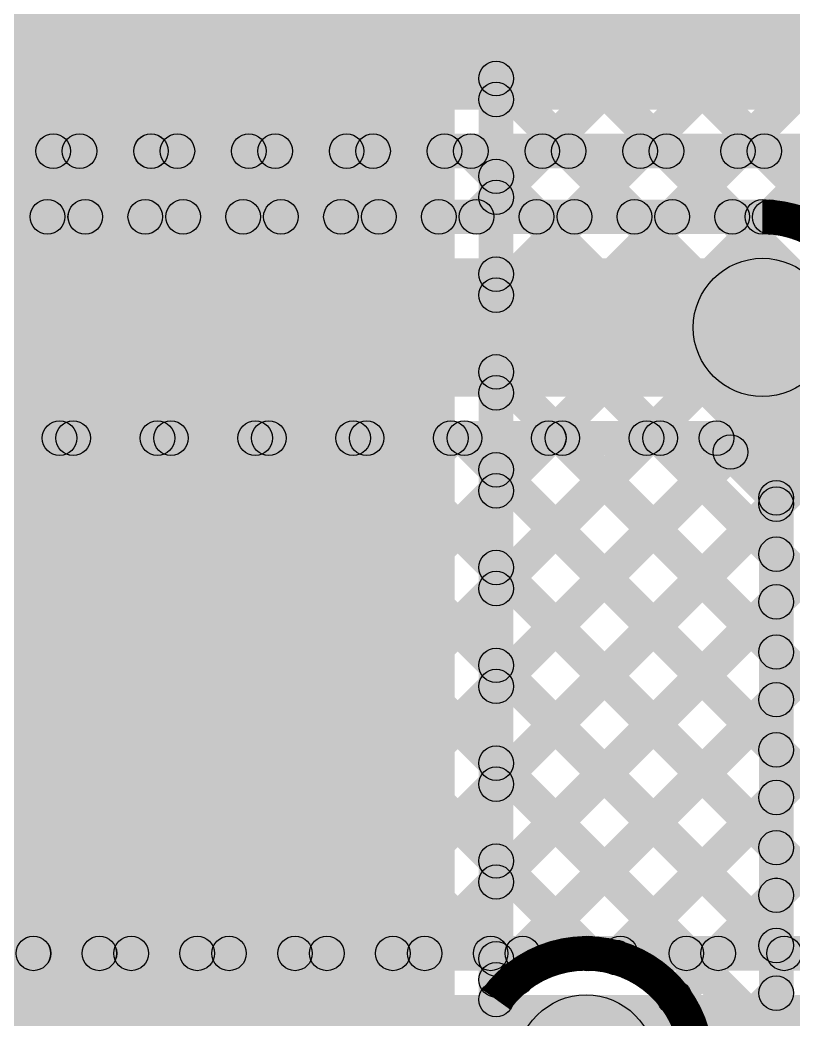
# Model space of a CAD drawing. Header units: millimetres. Extents: x -0.08 to 5.25, y -0.08 to 2.73.
# Drawn here: x 3.1993 to 3.4231, y 1.4337 to 1.7229 of the extents above; entities that cross this region are included whole.
import ezdxf

# ---------------------------------------------------------------- set-up
doc = ezdxf.new("R2010")
doc.units = ezdxf.units.MM
doc.header["$MEASUREMENT"] = 0
doc.layers.add('BottomLayer', color=5, linetype='Continuous')
doc.layers.add('TopLayer', color=1, linetype='Continuous')

msp = doc.modelspace()

# ---------------------------------------------------------------- hatches: boundary and pattern name
at = {"layer": 'BottomLayer'}
for points in [[(2.042, 1.697), (2.042, 1.737), (3.444, 1.737), (3.444, 1.697)], [(2.05525, 1.68), (2.05525, 1.69), (3.43075, 1.69), (3.43075, 1.68)], [(2.05525, 1.68), (2.05525, 1.69), (3.43075, 1.69), (3.43075, 1.68)], [(3.18475, 1.68146), (3.19182, 1.68854), (3.21082, 1.66954), (3.20375, 1.66246)], [(3.18475, 1.68146), (3.19182, 1.68854), (3.21082, 1.66954), (3.20375, 1.66246)], [(3.19348, 1.66246), (3.1864, 1.66954), (3.2054, 1.68854), (3.21248, 1.68146)], [(3.19348, 1.66246), (3.18641, 1.66954), (3.20541, 1.68854), (3.21248, 1.68146)], [(3.21303, 1.68146), (3.22011, 1.68854), (3.23911, 1.66954), (3.23203, 1.66246)], [(3.21303, 1.68146), (3.2201, 1.68854), (3.2391, 1.66954), (3.23203, 1.66246)], [(3.22176, 1.66246), (3.21469, 1.66954), (3.23369, 1.68854), (3.24076, 1.68146)], [(3.22176, 1.66246), (3.21469, 1.66954), (3.23369, 1.68854), (3.24076, 1.68146)], [(3.24132, 1.68146), (3.24839, 1.68854), (3.26739, 1.66954), (3.26032, 1.66246)], [(3.24132, 1.68146), (3.24839, 1.68854), (3.26739, 1.66954), (3.26032, 1.66246)], [(3.25005, 1.66246), (3.24297, 1.66954), (3.26197, 1.68854), (3.26905, 1.68146)], [(3.25004, 1.66246), (3.24297, 1.66954), (3.26197, 1.68854), (3.26904, 1.68146)], [(3.2696, 1.68146), (3.27667, 1.68854), (3.29567, 1.66954), (3.2886, 1.66246)], [(3.2696, 1.68146), (3.27667, 1.68854), (3.29567, 1.66954), (3.2886, 1.66246)], [(3.27833, 1.66246), (3.27126, 1.66954), (3.29026, 1.68854), (3.29733, 1.68146)], [(3.27833, 1.66246), (3.27126, 1.66954), (3.29026, 1.68854), (3.29733, 1.68146)], [(3.29788, 1.68146), (3.30496, 1.68854), (3.32396, 1.66954), (3.31688, 1.66246)], [(3.29789, 1.68146), (3.30496, 1.68854), (3.32396, 1.66954), (3.31689, 1.66246)], [(3.30661, 1.66246), (3.29954, 1.66954), (3.31854, 1.68854), (3.32561, 1.68146)], [(3.30661, 1.66246), (3.29954, 1.66954), (3.31854, 1.68854), (3.32561, 1.68146)], [(3.32617, 1.68146), (3.33324, 1.68854), (3.35224, 1.66954), (3.34517, 1.66246)], [(3.32617, 1.68146), (3.33324, 1.68854), (3.35224, 1.66954), (3.34517, 1.66246)], [(3.3349, 1.66246), (3.32783, 1.66954), (3.34683, 1.68854), (3.3539, 1.68146)], [(3.3349, 1.66246), (3.32783, 1.66954), (3.34683, 1.68854), (3.3539, 1.68146)], [(3.35445, 1.68146), (3.36152, 1.68854), (3.38052, 1.66954), (3.37345, 1.66246)], [(3.35446, 1.68146), (3.36153, 1.68854), (3.38053, 1.66954), (3.37346, 1.66246)], [(3.36318, 1.66246), (3.35611, 1.66954), (3.37511, 1.68854), (3.38218, 1.68146)], [(3.36318, 1.66246), (3.35611, 1.66954), (3.37511, 1.68854), (3.38218, 1.68146)], [(3.38274, 1.68146), (3.38981, 1.68854), (3.40881, 1.66954), (3.40174, 1.66246)], [(3.38274, 1.68146), (3.38981, 1.68854), (3.40881, 1.66954), (3.40174, 1.66246)], [(3.39147, 1.66246), (3.38439, 1.66954), (3.40339, 1.68854), (3.41047, 1.68146)], [(3.39147, 1.66246), (3.3844, 1.66954), (3.4034, 1.68854), (3.41047, 1.68146)], [(3.41102, 1.68146), (3.4181, 1.68854), (3.8881, 1.21854), (3.88102, 1.21146)], [(3.41102, 1.68146), (3.41809, 1.68854), (3.67454, 1.43209), (3.66746, 1.42502)], [(3.41968, 1.66239), (3.41261, 1.66946), (3.42944, 1.6863), (3.43652, 1.67923)], [(3.41968, 1.66239), (3.41261, 1.66946), (3.42944, 1.6863), (3.43652, 1.67923)], [(2.1, 1.661), (2.1, 1.671), (3.414, 1.671), (3.414, 1.661)], [(2.1, 1.661), (2.1, 1.671), (3.414, 1.671), (3.414, 1.661)], [(2.1, 1.614), (2.1, 1.654), (3.414, 1.654), (3.414, 1.614)], [(3.39986, 1.61986), (3.42814, 1.64814), (3.46414, 1.61214), (3.43586, 1.58386)], [(2.1, 1.597), (2.1, 1.607), (3.40075, 1.607), (3.40075, 1.597)], [(2.1, 1.597), (2.1, 1.607), (3.40075, 1.607), (3.40075, 1.597)], [(3.06533, 1.44946), (3.05826, 1.45654), (3.20726, 1.60554), (3.21433, 1.59846)], [(3.06533, 1.44946), (3.05826, 1.45654), (3.20726, 1.60554), (3.21433, 1.59846)], [(3.06976, 1.59846), (3.07683, 1.60554), (3.22583, 1.45654), (3.21876, 1.44946)], [(3.06976, 1.59846), (3.07683, 1.60554), (3.22583, 1.45654), (3.21876, 1.44946)], [(3.09361, 1.44946), (3.08654, 1.45654), (3.23554, 1.60554), (3.24261, 1.59846)], [(3.09361, 1.44946), (3.08654, 1.45654), (3.23554, 1.60554), (3.24261, 1.59846)], [(3.09804, 1.59846), (3.10512, 1.60554), (3.25412, 1.45654), (3.24704, 1.44946)], [(3.09804, 1.59846), (3.10511, 1.60554), (3.25411, 1.45654), (3.24704, 1.44946)], [(3.1219, 1.44946), (3.11483, 1.45654), (3.26383, 1.60554), (3.2709, 1.59846)], [(3.1219, 1.44946), (3.11483, 1.45654), (3.26383, 1.60554), (3.2709, 1.59846)], [(3.12633, 1.59846), (3.1334, 1.60554), (3.2824, 1.45654), (3.27533, 1.44946)], [(3.12633, 1.59846), (3.1334, 1.60554), (3.2824, 1.45654), (3.27533, 1.44946)], [(3.15018, 1.44946), (3.14311, 1.45654), (3.29211, 1.60554), (3.29918, 1.59846)], [(3.15018, 1.44946), (3.14311, 1.45654), (3.29211, 1.60554), (3.29918, 1.59846)], [(3.15461, 1.59846), (3.16168, 1.60554), (3.31068, 1.45654), (3.30361, 1.44946)], [(3.15461, 1.59846), (3.16168, 1.60554), (3.31068, 1.45654), (3.30361, 1.44946)], [(3.17847, 1.44946), (3.17139, 1.45654), (3.32039, 1.60554), (3.32747, 1.59846)], [(3.17847, 1.44946), (3.1714, 1.45654), (3.3204, 1.60554), (3.32747, 1.59846)], [(3.18289, 1.59846), (3.18997, 1.60554), (3.33897, 1.45654), (3.33189, 1.44946)], [(3.1829, 1.59846), (3.18997, 1.60554), (3.33897, 1.45654), (3.3319, 1.44946)], [(3.20675, 1.44946), (3.19968, 1.45654), (3.34868, 1.60554), (3.35575, 1.59846)], [(3.20675, 1.44946), (3.19968, 1.45654), (3.34868, 1.60554), (3.35575, 1.59846)], [(3.21118, 1.59846), (3.21825, 1.60554), (3.36726, 1.45653), (3.36019, 1.44946)], [(3.21118, 1.59846), (3.21825, 1.60554), (3.36726, 1.45653), (3.36019, 1.44946)], [(3.23504, 1.44946), (3.22796, 1.45654), (3.37696, 1.60554), (3.38404, 1.59846)], [(3.23503, 1.44946), (3.22796, 1.45654), (3.37696, 1.60554), (3.38403, 1.59846)], [(3.23946, 1.59846), (3.24653, 1.60554), (3.42154, 1.43053), (3.41446, 1.42346)], [(3.23947, 1.59846), (3.24654, 1.60554), (3.42154, 1.43054), (3.41446, 1.42347)], [(3.26775, 1.59846), (3.27482, 1.60554), (3.42154, 1.45882), (3.41446, 1.45175)], [(3.26775, 1.59846), (3.27482, 1.60554), (3.42154, 1.45882), (3.41446, 1.45175)], [(3.29603, 1.59846), (3.30311, 1.60554), (3.42154, 1.48711), (3.41446, 1.48003)], [(3.29603, 1.59846), (3.3031, 1.60554), (3.42154, 1.4871), (3.41446, 1.48003)], [(3.32432, 1.59846), (3.33139, 1.60554), (3.42154, 1.51539), (3.41446, 1.50832)], [(3.32432, 1.59846), (3.33139, 1.60554), (3.42154, 1.51539), (3.41446, 1.50832)], [(3.3526, 1.59846), (3.35967, 1.60554), (3.42154, 1.54367), (3.41446, 1.5366)], [(3.3526, 1.59846), (3.35967, 1.60554), (3.42154, 1.54367), (3.41446, 1.5366)], [(3.38088, 1.59846), (3.38796, 1.60554), (3.42154, 1.57196), (3.41446, 1.56488)], [(3.38089, 1.59846), (3.38796, 1.60554), (3.42154, 1.57196), (3.41446, 1.56489)], [(3.39721, 1.59846), (3.40428, 1.60554), (3.42154, 1.58828), (3.41446, 1.58121)], [(3.39721, 1.59846), (3.40428, 1.60554), (3.42154, 1.58828), (3.41446, 1.58121)], [(3.26332, 1.44946), (3.25625, 1.45654), (3.40123, 1.60152), (3.4083, 1.59445)], [(3.26332, 1.44946), (3.25625, 1.45654), (3.40123, 1.60152), (3.4083, 1.59445)], [(3.2916, 1.44946), (3.28453, 1.45654), (3.41446, 1.58647), (3.42154, 1.5794)], [(3.2916, 1.44946), (3.28453, 1.45654), (3.41446, 1.58647), (3.42154, 1.5794)], [(3.423, 1.38016), (3.413, 1.38016), (3.413, 1.58475), (3.423, 1.58475)], [(3.423, 1.38016), (3.413, 1.38016), (3.413, 1.58475), (3.423, 1.58475)], [(3.31989, 1.44946), (3.31282, 1.45654), (3.41446, 1.55818), (3.42154, 1.55111)], [(3.31989, 1.44946), (3.31282, 1.45654), (3.41446, 1.55818), (3.42154, 1.55111)], [(3.34817, 1.44946), (3.3411, 1.45654), (3.41446, 1.5299), (3.42154, 1.52283)], [(3.34817, 1.44946), (3.3411, 1.45654), (3.41446, 1.5299), (3.42154, 1.52283)], [(3.37525, 1.44826), (3.36818, 1.45533), (3.41446, 1.50161), (3.42154, 1.49454)], [(3.37525, 1.44826), (3.36818, 1.45533), (3.41446, 1.50161), (3.42154, 1.49454)], [(3.39205, 1.43678), (3.38498, 1.44385), (3.41446, 1.47333), (3.42154, 1.46626)], [(3.39205, 1.43678), (3.38498, 1.44385), (3.41446, 1.47333), (3.42154, 1.46626)], [(2.911, 1.448), (2.911, 1.458), (3.363, 1.458), (3.363, 1.448)], [(2.911, 1.448), (2.911, 1.458), (3.363, 1.458), (3.363, 1.448)], [(3.39843, 1.41487), (3.39136, 1.42194), (3.41446, 1.44505), (3.42154, 1.43797)], [(3.39843, 1.41487), (3.39136, 1.42194), (3.41446, 1.44505), (3.42154, 1.43798)], [(2.911, 1.401), (2.911, 1.441), (3.363, 1.441), (3.363, 1.401)]]:
    msp.add_hatch(color=5, dxfattribs=at).paths.add_polyline_path(points)
h = msp.add_hatch(color=5, dxfattribs=at)
edge = h.paths.add_edge_path()
edge.add_arc((3.20894, 1.685), 0.005, 0, 360)
h = msp.add_hatch(color=5, dxfattribs=at)
edge = h.paths.add_edge_path()
edge.add_arc((3.20894, 1.685), 0.005, 0, 360)
h = msp.add_hatch(color=5, dxfattribs=at)
edge = h.paths.add_edge_path()
edge.add_arc((3.21657, 1.685), 0.005, 0, 360)
h = msp.add_hatch(color=5, dxfattribs=at)
edge = h.paths.add_edge_path()
edge.add_arc((3.21657, 1.685), 0.005, 0, 360)
h = msp.add_hatch(color=5, dxfattribs=at)
edge = h.paths.add_edge_path()
edge.add_arc((3.23723, 1.685), 0.005, 0, 360)
h = msp.add_hatch(color=5, dxfattribs=at)
edge = h.paths.add_edge_path()
edge.add_arc((3.23722, 1.685), 0.005, 0, 360)
h = msp.add_hatch(color=5, dxfattribs=at)
edge = h.paths.add_edge_path()
edge.add_arc((3.24485, 1.685), 0.005, 0, 360)
h = msp.add_hatch(color=5, dxfattribs=at)
edge = h.paths.add_edge_path()
edge.add_arc((3.24485, 1.685), 0.005, 0, 360)
h = msp.add_hatch(color=5, dxfattribs=at)
edge = h.paths.add_edge_path()
edge.add_arc((3.26551, 1.685), 0.005, 0, 360)
h = msp.add_hatch(color=5, dxfattribs=at)
edge = h.paths.add_edge_path()
edge.add_arc((3.26551, 1.685), 0.005, 0, 360)
h = msp.add_hatch(color=5, dxfattribs=at)
edge = h.paths.add_edge_path()
edge.add_arc((3.27314, 1.685), 0.005, 0, 360)
h = msp.add_hatch(color=5, dxfattribs=at)
edge = h.paths.add_edge_path()
edge.add_arc((3.27314, 1.685), 0.005, 0, 360)
h = msp.add_hatch(color=5, dxfattribs=at)
edge = h.paths.add_edge_path()
edge.add_arc((3.29379, 1.685), 0.005, 0, 360)
h = msp.add_hatch(color=5, dxfattribs=at)
edge = h.paths.add_edge_path()
edge.add_arc((3.29379, 1.685), 0.005, 0, 360)
h = msp.add_hatch(color=5, dxfattribs=at)
edge = h.paths.add_edge_path()
edge.add_arc((3.30142, 1.685), 0.005, 0, 360)
h = msp.add_hatch(color=5, dxfattribs=at)
edge = h.paths.add_edge_path()
edge.add_arc((3.30142, 1.685), 0.005, 0, 360)
h = msp.add_hatch(color=5, dxfattribs=at)
edge = h.paths.add_edge_path()
edge.add_arc((3.32208, 1.685), 0.005, 0, 360)
h = msp.add_hatch(color=5, dxfattribs=at)
edge = h.paths.add_edge_path()
edge.add_arc((3.32208, 1.685), 0.005, 0, 360)
h = msp.add_hatch(color=5, dxfattribs=at)
edge = h.paths.add_edge_path()
edge.add_arc((3.3297, 1.685), 0.005, 0, 360)
h = msp.add_hatch(color=5, dxfattribs=at)
edge = h.paths.add_edge_path()
edge.add_arc((3.32971, 1.685), 0.005, 0, 360)
h = msp.add_hatch(color=5, dxfattribs=at)
edge = h.paths.add_edge_path()
edge.add_arc((3.35036, 1.685), 0.005, 0, 360)
h = msp.add_hatch(color=5, dxfattribs=at)
edge = h.paths.add_edge_path()
edge.add_arc((3.35036, 1.685), 0.005, 0, 360)
h = msp.add_hatch(color=5, dxfattribs=at)
edge = h.paths.add_edge_path()
edge.add_arc((3.35799, 1.685), 0.005, 0, 360)
h = msp.add_hatch(color=5, dxfattribs=at)
edge = h.paths.add_edge_path()
edge.add_arc((3.35799, 1.685), 0.005, 0, 360)
h = msp.add_hatch(color=5, dxfattribs=at)
edge = h.paths.add_edge_path()
edge.add_arc((3.37865, 1.685), 0.005, 0, 360)
h = msp.add_hatch(color=5, dxfattribs=at)
edge = h.paths.add_edge_path()
edge.add_arc((3.37865, 1.685), 0.005, 0, 360)
h = msp.add_hatch(color=5, dxfattribs=at)
edge = h.paths.add_edge_path()
edge.add_arc((3.38628, 1.685), 0.005, 0, 360)
h = msp.add_hatch(color=5, dxfattribs=at)
edge = h.paths.add_edge_path()
edge.add_arc((3.38627, 1.685), 0.005, 0, 360)
h = msp.add_hatch(color=5, dxfattribs=at)
edge = h.paths.add_edge_path()
edge.add_arc((3.40693, 1.685), 0.005, 0, 360)
h = msp.add_hatch(color=5, dxfattribs=at)
edge = h.paths.add_edge_path()
edge.add_arc((3.40693, 1.685), 0.005, 0, 360)
h = msp.add_hatch(color=5, dxfattribs=at)
edge = h.paths.add_edge_path()
edge.add_arc((3.41456, 1.685), 0.005, 0, 360)
h = msp.add_hatch(color=5, dxfattribs=at)
edge = h.paths.add_edge_path()
edge.add_arc((3.41456, 1.685), 0.005, 0, 360)
h = msp.add_hatch(color=5, dxfattribs=at)
edge = h.paths.add_edge_path()
edge.add_arc((3.20729, 1.666), 0.005, 0, 360)
h = msp.add_hatch(color=5, dxfattribs=at)
edge = h.paths.add_edge_path()
edge.add_arc((3.20728, 1.666), 0.005, 0, 360)
h = msp.add_hatch(color=5, dxfattribs=at)
edge = h.paths.add_edge_path()
edge.add_arc((3.21823, 1.666), 0.005, 0, 360)
h = msp.add_hatch(color=5, dxfattribs=at)
edge = h.paths.add_edge_path()
edge.add_arc((3.21822, 1.666), 0.005, 0, 360)
h = msp.add_hatch(color=5, dxfattribs=at)
edge = h.paths.add_edge_path()
edge.add_arc((3.23557, 1.666), 0.005, 0, 360)
h = msp.add_hatch(color=5, dxfattribs=at)
edge = h.paths.add_edge_path()
edge.add_arc((3.23557, 1.666), 0.005, 0, 360)
h = msp.add_hatch(color=5, dxfattribs=at)
edge = h.paths.add_edge_path()
edge.add_arc((3.24651, 1.666), 0.005, 0, 360)
h = msp.add_hatch(color=5, dxfattribs=at)
edge = h.paths.add_edge_path()
edge.add_arc((3.24651, 1.666), 0.005, 0, 360)
h = msp.add_hatch(color=5, dxfattribs=at)
edge = h.paths.add_edge_path()
edge.add_arc((3.26385, 1.666), 0.005, 0, 360)
h = msp.add_hatch(color=5, dxfattribs=at)
edge = h.paths.add_edge_path()
edge.add_arc((3.26385, 1.666), 0.005, 0, 360)
h = msp.add_hatch(color=5, dxfattribs=at)
edge = h.paths.add_edge_path()
edge.add_arc((3.27479, 1.666), 0.005, 0, 360)
h = msp.add_hatch(color=5, dxfattribs=at)
edge = h.paths.add_edge_path()
edge.add_arc((3.27479, 1.666), 0.005, 0, 360)
h = msp.add_hatch(color=5, dxfattribs=at)
edge = h.paths.add_edge_path()
edge.add_arc((3.29214, 1.666), 0.005, 0, 360)
h = msp.add_hatch(color=5, dxfattribs=at)
edge = h.paths.add_edge_path()
edge.add_arc((3.29214, 1.666), 0.005, 0, 360)
h = msp.add_hatch(color=5, dxfattribs=at)
edge = h.paths.add_edge_path()
edge.add_arc((3.30308, 1.666), 0.005, 0, 360)
h = msp.add_hatch(color=5, dxfattribs=at)
edge = h.paths.add_edge_path()
edge.add_arc((3.30308, 1.666), 0.005, 0, 360)
h = msp.add_hatch(color=5, dxfattribs=at)
edge = h.paths.add_edge_path()
edge.add_arc((3.32042, 1.666), 0.005, 0, 360)
h = msp.add_hatch(color=5, dxfattribs=at)
edge = h.paths.add_edge_path()
edge.add_arc((3.32042, 1.666), 0.005, 0, 360)
h = msp.add_hatch(color=5, dxfattribs=at)
edge = h.paths.add_edge_path()
edge.add_arc((3.33136, 1.666), 0.005, 0, 360)
h = msp.add_hatch(color=5, dxfattribs=at)
edge = h.paths.add_edge_path()
edge.add_arc((3.33136, 1.666), 0.005, 0, 360)
h = msp.add_hatch(color=5, dxfattribs=at)
edge = h.paths.add_edge_path()
edge.add_arc((3.3487, 1.666), 0.005, 0, 360)
h = msp.add_hatch(color=5, dxfattribs=at)
edge = h.paths.add_edge_path()
edge.add_arc((3.34871, 1.666), 0.005, 0, 360)
h = msp.add_hatch(color=5, dxfattribs=at)
edge = h.paths.add_edge_path()
edge.add_arc((3.35965, 1.666), 0.005, 0, 360)
h = msp.add_hatch(color=5, dxfattribs=at)
edge = h.paths.add_edge_path()
edge.add_arc((3.35965, 1.666), 0.005, 0, 360)
h = msp.add_hatch(color=5, dxfattribs=at)
edge = h.paths.add_edge_path()
edge.add_arc((3.37699, 1.666), 0.005, 0, 360)
h = msp.add_hatch(color=5, dxfattribs=at)
edge = h.paths.add_edge_path()
edge.add_arc((3.37699, 1.666), 0.005, 0, 360)
h = msp.add_hatch(color=5, dxfattribs=at)
edge = h.paths.add_edge_path()
edge.add_arc((3.38793, 1.666), 0.005, 0, 360)
h = msp.add_hatch(color=5, dxfattribs=at)
edge = h.paths.add_edge_path()
edge.add_arc((3.38793, 1.666), 0.005, 0, 360)
h = msp.add_hatch(color=5, dxfattribs=at)
edge = h.paths.add_edge_path()
edge.add_arc((3.40528, 1.666), 0.005, 0, 360)
h = msp.add_hatch(color=5, dxfattribs=at)
edge = h.paths.add_edge_path()
edge.add_arc((3.40527, 1.666), 0.005, 0, 360)
h = msp.add_hatch(color=5, dxfattribs=at)
edge = h.paths.add_edge_path()
edge.add_arc((3.414, 1.666), 0.005, 0, 360)
h = msp.add_hatch(color=5, dxfattribs=at)
edge = h.paths.add_edge_path()
edge.add_arc((3.414, 1.666), 0.005, 0, 360)
h = msp.add_hatch(color=5, dxfattribs=at)
edge = h.paths.add_edge_path()
edge.add_arc((3.414, 1.666), 0.005, 0, 360)
h = msp.add_hatch(color=5, dxfattribs=at)
edge = h.paths.add_edge_path()
edge.add_arc((3.414, 1.666), 0.005, 0, 360)
h = msp.add_hatch(color=5, dxfattribs=at)
edge = h.paths.add_edge_path()
edge.add_arc((3.414, 1.666), 0.005, 0, 360)
h = msp.add_hatch(color=5, dxfattribs=at)
edge = h.paths.add_edge_path()
edge.add_arc((3.414, 1.666), 0.005, 0, 360)
h = msp.add_hatch(color=5, dxfattribs=at)
edge = h.paths.add_edge_path()
edge.add_arc((3.41614, 1.66593), 0.005, 0, 360)
h = msp.add_hatch(color=5, dxfattribs=at)
edge = h.paths.add_edge_path()
edge.add_arc((3.41614, 1.66593), 0.005, 0, 360)
h = msp.add_hatch(color=5, dxfattribs=at)
edge = h.paths.add_edge_path()
edge.add_arc((3.414, 1.634), 0.02, 0, 360)
h = msp.add_hatch(color=5, dxfattribs=at)
edge = h.paths.add_edge_path()
edge.add_arc((3.414, 1.634), 0.02, 0, 360)
h = msp.add_hatch(color=5, dxfattribs=at)
edge = h.paths.add_edge_path()
edge.add_arc((3.21079, 1.602), 0.005, 0, 360)
h = msp.add_hatch(color=5, dxfattribs=at)
edge = h.paths.add_edge_path()
edge.add_arc((3.21079, 1.602), 0.005, 0, 360)
h = msp.add_hatch(color=5, dxfattribs=at)
edge = h.paths.add_edge_path()
edge.add_arc((3.21471, 1.602), 0.005, 0, 360)
h = msp.add_hatch(color=5, dxfattribs=at)
edge = h.paths.add_edge_path()
edge.add_arc((3.21472, 1.602), 0.005, 0, 360)
h = msp.add_hatch(color=5, dxfattribs=at)
edge = h.paths.add_edge_path()
edge.add_arc((3.23908, 1.602), 0.005, 0, 360)
h = msp.add_hatch(color=5, dxfattribs=at)
edge = h.paths.add_edge_path()
edge.add_arc((3.23908, 1.602), 0.005, 0, 360)
h = msp.add_hatch(color=5, dxfattribs=at)
edge = h.paths.add_edge_path()
edge.add_arc((3.243, 1.602), 0.005, 0, 360)
h = msp.add_hatch(color=5, dxfattribs=at)
edge = h.paths.add_edge_path()
edge.add_arc((3.243, 1.602), 0.005, 0, 360)
h = msp.add_hatch(color=5, dxfattribs=at)
edge = h.paths.add_edge_path()
edge.add_arc((3.26736, 1.602), 0.005, 0, 360)
h = msp.add_hatch(color=5, dxfattribs=at)
edge = h.paths.add_edge_path()
edge.add_arc((3.26736, 1.602), 0.005, 0, 360)
h = msp.add_hatch(color=5, dxfattribs=at)
edge = h.paths.add_edge_path()
edge.add_arc((3.27129, 1.602), 0.005, 0, 360)
h = msp.add_hatch(color=5, dxfattribs=at)
edge = h.paths.add_edge_path()
edge.add_arc((3.27128, 1.602), 0.005, 0, 360)
h = msp.add_hatch(color=5, dxfattribs=at)
edge = h.paths.add_edge_path()
edge.add_arc((3.29565, 1.602), 0.005, 0, 360)
h = msp.add_hatch(color=5, dxfattribs=at)
edge = h.paths.add_edge_path()
edge.add_arc((3.29565, 1.602), 0.005, 0, 360)
h = msp.add_hatch(color=5, dxfattribs=at)
edge = h.paths.add_edge_path()
edge.add_arc((3.29957, 1.602), 0.005, 0, 360)
h = msp.add_hatch(color=5, dxfattribs=at)
edge = h.paths.add_edge_path()
edge.add_arc((3.29957, 1.602), 0.005, 0, 360)
h = msp.add_hatch(color=5, dxfattribs=at)
edge = h.paths.add_edge_path()
edge.add_arc((3.32393, 1.602), 0.005, 0, 360)
h = msp.add_hatch(color=5, dxfattribs=at)
edge = h.paths.add_edge_path()
edge.add_arc((3.32393, 1.602), 0.005, 0, 360)
h = msp.add_hatch(color=5, dxfattribs=at)
edge = h.paths.add_edge_path()
edge.add_arc((3.32785, 1.602), 0.005, 0, 360)
h = msp.add_hatch(color=5, dxfattribs=at)
edge = h.paths.add_edge_path()
edge.add_arc((3.32785, 1.602), 0.005, 0, 360)
h = msp.add_hatch(color=5, dxfattribs=at)
edge = h.paths.add_edge_path()
edge.add_arc((3.35222, 1.602), 0.005, 0, 360)
h = msp.add_hatch(color=5, dxfattribs=at)
edge = h.paths.add_edge_path()
edge.add_arc((3.35221, 1.602), 0.005, 0, 360)
h = msp.add_hatch(color=5, dxfattribs=at)
edge = h.paths.add_edge_path()
edge.add_arc((3.35614, 1.602), 0.005, 0, 360)
h = msp.add_hatch(color=5, dxfattribs=at)
edge = h.paths.add_edge_path()
edge.add_arc((3.35614, 1.602), 0.005, 0, 360)
h = msp.add_hatch(color=5, dxfattribs=at)
edge = h.paths.add_edge_path()
edge.add_arc((3.3805, 1.602), 0.005, 0, 360)
h = msp.add_hatch(color=5, dxfattribs=at)
edge = h.paths.add_edge_path()
edge.add_arc((3.3805, 1.602), 0.005, 0, 360)
h = msp.add_hatch(color=5, dxfattribs=at)
edge = h.paths.add_edge_path()
edge.add_arc((3.38442, 1.602), 0.005, 0, 360)
h = msp.add_hatch(color=5, dxfattribs=at)
edge = h.paths.add_edge_path()
edge.add_arc((3.38442, 1.602), 0.005, 0, 360)
h = msp.add_hatch(color=5, dxfattribs=at)
edge = h.paths.add_edge_path()
edge.add_arc((3.40075, 1.602), 0.005, 0, 360)
h = msp.add_hatch(color=5, dxfattribs=at)
edge = h.paths.add_edge_path()
edge.add_arc((3.40075, 1.602), 0.005, 0, 360)
h = msp.add_hatch(color=5, dxfattribs=at)
edge = h.paths.add_edge_path()
edge.add_arc((3.40075, 1.602), 0.005, 0, 360)
h = msp.add_hatch(color=5, dxfattribs=at)
edge = h.paths.add_edge_path()
edge.add_arc((3.40075, 1.602), 0.005, 0, 360)
h = msp.add_hatch(color=5, dxfattribs=at)
edge = h.paths.add_edge_path()
edge.add_arc((3.40476, 1.59798), 0.005, 0, 360)
h = msp.add_hatch(color=5, dxfattribs=at)
edge = h.paths.add_edge_path()
edge.add_arc((3.40476, 1.59798), 0.005, 0, 360)
h = msp.add_hatch(color=5, dxfattribs=at)
edge = h.paths.add_edge_path()
edge.add_arc((3.418, 1.58475), 0.005, 0, 360)
h = msp.add_hatch(color=5, dxfattribs=at)
edge = h.paths.add_edge_path()
edge.add_arc((3.418, 1.58475), 0.005, 0, 360)
h = msp.add_hatch(color=5, dxfattribs=at)
edge = h.paths.add_edge_path()
edge.add_arc((3.418, 1.58475), 0.005, 0, 360)
h = msp.add_hatch(color=5, dxfattribs=at)
edge = h.paths.add_edge_path()
edge.add_arc((3.418, 1.58475), 0.005, 0, 360)
h = msp.add_hatch(color=5, dxfattribs=at)
edge = h.paths.add_edge_path()
edge.add_arc((3.418, 1.58293), 0.005, 0, 360)
h = msp.add_hatch(color=5, dxfattribs=at)
edge = h.paths.add_edge_path()
edge.add_arc((3.418, 1.58293), 0.005, 0, 360)
h = msp.add_hatch(color=5, dxfattribs=at)
edge = h.paths.add_edge_path()
edge.add_arc((3.418, 1.56842), 0.005, 0, 360)
h = msp.add_hatch(color=5, dxfattribs=at)
edge = h.paths.add_edge_path()
edge.add_arc((3.418, 1.56842), 0.005, 0, 360)
h = msp.add_hatch(color=5, dxfattribs=at)
edge = h.paths.add_edge_path()
edge.add_arc((3.418, 1.55465), 0.005, 0, 360)
h = msp.add_hatch(color=5, dxfattribs=at)
edge = h.paths.add_edge_path()
edge.add_arc((3.418, 1.55465), 0.005, 0, 360)
h = msp.add_hatch(color=5, dxfattribs=at)
edge = h.paths.add_edge_path()
edge.add_arc((3.418, 1.54014), 0.005, 0, 360)
h = msp.add_hatch(color=5, dxfattribs=at)
edge = h.paths.add_edge_path()
edge.add_arc((3.418, 1.54014), 0.005, 0, 360)
h = msp.add_hatch(color=5, dxfattribs=at)
edge = h.paths.add_edge_path()
edge.add_arc((3.418, 1.52636), 0.005, 0, 360)
h = msp.add_hatch(color=5, dxfattribs=at)
edge = h.paths.add_edge_path()
edge.add_arc((3.418, 1.52636), 0.005, 0, 360)
h = msp.add_hatch(color=5, dxfattribs=at)
edge = h.paths.add_edge_path()
edge.add_arc((3.418, 1.51185), 0.005, 0, 360)
h = msp.add_hatch(color=5, dxfattribs=at)
edge = h.paths.add_edge_path()
edge.add_arc((3.418, 1.51185), 0.005, 0, 360)
h = msp.add_hatch(color=5, dxfattribs=at)
edge = h.paths.add_edge_path()
edge.add_arc((3.418, 1.49808), 0.005, 0, 360)
h = msp.add_hatch(color=5, dxfattribs=at)
edge = h.paths.add_edge_path()
edge.add_arc((3.418, 1.49808), 0.005, 0, 360)
h = msp.add_hatch(color=5, dxfattribs=at)
edge = h.paths.add_edge_path()
edge.add_arc((3.418, 1.48357), 0.005, 0, 360)
h = msp.add_hatch(color=5, dxfattribs=at)
edge = h.paths.add_edge_path()
edge.add_arc((3.418, 1.48357), 0.005, 0, 360)
h = msp.add_hatch(color=5, dxfattribs=at)
edge = h.paths.add_edge_path()
edge.add_arc((3.418, 1.46979), 0.005, 0, 360)
h = msp.add_hatch(color=5, dxfattribs=at)
edge = h.paths.add_edge_path()
edge.add_arc((3.418, 1.4698), 0.005, 0, 360)
h = msp.add_hatch(color=5, dxfattribs=at)
edge = h.paths.add_edge_path()
edge.add_arc((3.20322, 1.453), 0.005, 0, 360)
h = msp.add_hatch(color=5, dxfattribs=at)
edge = h.paths.add_edge_path()
edge.add_arc((3.20321, 1.453), 0.005, 0, 360)
h = msp.add_hatch(color=5, dxfattribs=at)
edge = h.paths.add_edge_path()
edge.add_arc((3.2223, 1.453), 0.005, 0, 360)
h = msp.add_hatch(color=5, dxfattribs=at)
edge = h.paths.add_edge_path()
edge.add_arc((3.22229, 1.453), 0.005, 0, 360)
h = msp.add_hatch(color=5, dxfattribs=at)
edge = h.paths.add_edge_path()
edge.add_arc((3.2315, 1.453), 0.005, 0, 360)
h = msp.add_hatch(color=5, dxfattribs=at)
edge = h.paths.add_edge_path()
edge.add_arc((3.2315, 1.453), 0.005, 0, 360)
h = msp.add_hatch(color=5, dxfattribs=at)
edge = h.paths.add_edge_path()
edge.add_arc((3.25058, 1.453), 0.005, 0, 360)
h = msp.add_hatch(color=5, dxfattribs=at)
edge = h.paths.add_edge_path()
edge.add_arc((3.25058, 1.453), 0.005, 0, 360)
h = msp.add_hatch(color=5, dxfattribs=at)
edge = h.paths.add_edge_path()
edge.add_arc((3.25978, 1.453), 0.005, 0, 360)
h = msp.add_hatch(color=5, dxfattribs=at)
edge = h.paths.add_edge_path()
edge.add_arc((3.25978, 1.453), 0.005, 0, 360)
h = msp.add_hatch(color=5, dxfattribs=at)
edge = h.paths.add_edge_path()
edge.add_arc((3.27886, 1.453), 0.005, 0, 360)
h = msp.add_hatch(color=5, dxfattribs=at)
edge = h.paths.add_edge_path()
edge.add_arc((3.27886, 1.453), 0.005, 0, 360)
h = msp.add_hatch(color=5, dxfattribs=at)
edge = h.paths.add_edge_path()
edge.add_arc((3.28807, 1.453), 0.005, 0, 360)
h = msp.add_hatch(color=5, dxfattribs=at)
edge = h.paths.add_edge_path()
edge.add_arc((3.28807, 1.453), 0.005, 0, 360)
h = msp.add_hatch(color=5, dxfattribs=at)
edge = h.paths.add_edge_path()
edge.add_arc((3.30715, 1.453), 0.005, 0, 360)
h = msp.add_hatch(color=5, dxfattribs=at)
edge = h.paths.add_edge_path()
edge.add_arc((3.30715, 1.453), 0.005, 0, 360)
h = msp.add_hatch(color=5, dxfattribs=at)
edge = h.paths.add_edge_path()
edge.add_arc((3.31635, 1.453), 0.005, 0, 360)
h = msp.add_hatch(color=5, dxfattribs=at)
edge = h.paths.add_edge_path()
edge.add_arc((3.31635, 1.453), 0.005, 0, 360)
h = msp.add_hatch(color=5, dxfattribs=at)
edge = h.paths.add_edge_path()
edge.add_arc((3.33543, 1.453), 0.005, 0, 360)
h = msp.add_hatch(color=5, dxfattribs=at)
edge = h.paths.add_edge_path()
edge.add_arc((3.33543, 1.453), 0.005, 0, 360)
h = msp.add_hatch(color=5, dxfattribs=at)
edge = h.paths.add_edge_path()
edge.add_arc((3.34464, 1.453), 0.005, 0, 360)
h = msp.add_hatch(color=5, dxfattribs=at)
edge = h.paths.add_edge_path()
edge.add_arc((3.34464, 1.453), 0.005, 0, 360)
h = msp.add_hatch(color=5, dxfattribs=at)
edge = h.paths.add_edge_path()
edge.add_arc((3.363, 1.453), 0.005, 0, 360)
h = msp.add_hatch(color=5, dxfattribs=at)
edge = h.paths.add_edge_path()
edge.add_arc((3.363, 1.453), 0.005, 0, 360)
h = msp.add_hatch(color=5, dxfattribs=at)
edge = h.paths.add_edge_path()
edge.add_arc((3.363, 1.453), 0.005, 0, 360)
h = msp.add_hatch(color=5, dxfattribs=at)
edge = h.paths.add_edge_path()
edge.add_arc((3.363, 1.453), 0.005, 0, 360)
h = msp.add_hatch(color=5, dxfattribs=at)
edge = h.paths.add_edge_path()
edge.add_arc((3.36373, 1.45299), 0.005, 0, 360)
h = msp.add_hatch(color=5, dxfattribs=at)
edge = h.paths.add_edge_path()
edge.add_arc((3.36372, 1.45299), 0.005, 0, 360)
h = msp.add_hatch(color=5, dxfattribs=at)
edge = h.paths.add_edge_path()
edge.add_arc((3.418, 1.45529), 0.005, 0, 360)
h = msp.add_hatch(color=5, dxfattribs=at)
edge = h.paths.add_edge_path()
edge.add_arc((3.418, 1.45528), 0.005, 0, 360)
h = msp.add_hatch(color=5, dxfattribs=at)
edge = h.paths.add_edge_path()
edge.add_arc((3.37171, 1.45179), 0.005, 0, 360)
h = msp.add_hatch(color=5, dxfattribs=at)
edge = h.paths.add_edge_path()
edge.add_arc((3.37171, 1.45179), 0.005, 0, 360)
h = msp.add_hatch(color=5, dxfattribs=at)
edge = h.paths.add_edge_path()
edge.add_arc((3.418, 1.44151), 0.005, 0, 360)
h = msp.add_hatch(color=5, dxfattribs=at)
edge = h.paths.add_edge_path()
edge.add_arc((3.418, 1.44151), 0.005, 0, 360)
h = msp.add_hatch(color=5, dxfattribs=at)
edge = h.paths.add_edge_path()
edge.add_arc((3.38852, 1.44031), 0.005, 0, 360)
h = msp.add_hatch(color=5, dxfattribs=at)
edge = h.paths.add_edge_path()
edge.add_arc((3.38852, 1.44031), 0.005, 0, 360)
h = msp.add_hatch(color=5, dxfattribs=at)
edge = h.paths.add_edge_path()
edge.add_arc((3.363, 1.421), 0.02, 0, 360)
at = {"layer": 'TopLayer'}
for points in [[(3.34054, 1.69639), (3.33346, 1.70346), (3.57224, 1.94223), (3.57931, 1.93516)], [(3.34054, 1.6681), (3.33346, 1.67517), (3.58638, 1.92809), (3.59345, 1.92102)], [(3.34054, 1.63982), (3.33346, 1.64689), (3.57746, 1.89089), (3.58454, 1.88382)], [(3.34054, 1.61153), (3.33346, 1.6186), (3.57746, 1.8626), (3.58454, 1.85553)], [(3.34054, 1.58325), (3.33346, 1.59032), (3.57746, 1.83432), (3.58454, 1.82725)], [(3.001, 1.291), (3.325, 1.291), (3.325, 1.827), (3.001, 1.827)], [(3.34054, 1.55496), (3.33346, 1.56204), (3.57646, 1.80504), (3.58354, 1.79796)], [(3.342, 1.43965), (3.332, 1.43965), (3.332, 1.8015), (3.342, 1.8015)], [(3.33346, 1.78731), (3.34054, 1.79438), (3.58354, 1.55138), (3.57646, 1.54431)], [(3.34054, 1.52668), (3.33346, 1.53375), (3.57646, 1.77675), (3.58354, 1.76968)], [(3.33346, 1.75902), (3.34054, 1.7661), (3.6501, 1.45654), (3.64302, 1.44946)], [(3.34054, 1.4984), (3.33346, 1.50547), (3.57646, 1.74847), (3.58354, 1.7414)], [(3.33346, 1.73074), (3.34054, 1.73781), (3.62181, 1.45654), (3.61474, 1.44946)], [(3.34054, 1.47011), (3.33346, 1.47718), (3.57646, 1.72018), (3.58354, 1.71311)], [(3.33346, 1.70246), (3.34054, 1.70953), (3.59353, 1.45654), (3.58646, 1.44946)], [(3.34054, 1.44183), (3.33346, 1.4489), (3.57646, 1.6919), (3.58354, 1.68483)], [(3.33346, 1.67417), (3.34054, 1.68124), (3.56524, 1.45654), (3.55817, 1.44946)], [(3.37646, 1.44946), (3.36939, 1.45654), (3.57646, 1.66361), (3.58354, 1.65654)], [(3.33346, 1.64589), (3.34054, 1.65296), (3.53696, 1.45654), (3.52989, 1.44946)], [(3.40474, 1.44946), (3.39767, 1.45654), (3.57646, 1.63533), (3.58354, 1.62826)], [(3.33346, 1.6176), (3.34054, 1.62467), (3.50867, 1.45654), (3.5016, 1.44946)], [(3.33346, 1.58932), (3.34054, 1.59639), (3.48039, 1.45654), (3.47332, 1.44946)], [(3.33346, 1.56103), (3.34054, 1.56811), (3.45211, 1.45654), (3.44503, 1.44946)], [(3.33346, 1.53275), (3.34054, 1.53982), (3.42382, 1.45654), (3.41675, 1.44946)], [(3.33346, 1.50447), (3.34054, 1.51154), (3.39554, 1.45654), (3.38847, 1.44946)], [(3.33346, 1.47618), (3.34054, 1.48325), (3.36725, 1.45654), (3.36018, 1.44946)], [(3.363, 1.448), (3.363, 1.458), (3.742, 1.458), (3.742, 1.448)], [(3.33346, 1.4479), (3.34054, 1.45497), (3.34623, 1.44927), (3.33916, 1.4422)], [(3.363, 1.401), (3.363, 1.441), (3.83757, 1.441), (3.83757, 1.401)]]:
    msp.add_hatch(color=1, dxfattribs=at).paths.add_polyline_path(points)
h = msp.add_hatch(color=1, dxfattribs=at)
edge = h.paths.add_edge_path()
edge.add_arc((3.337, 1.70599), 0.005, 0, 360)
h = msp.add_hatch(color=1, dxfattribs=at)
edge = h.paths.add_edge_path()
edge.add_arc((3.337, 1.69992), 0.005, 0, 360)
h = msp.add_hatch(color=1, dxfattribs=at)
edge = h.paths.add_edge_path()
edge.add_arc((3.337, 1.67771), 0.005, 0, 360)
h = msp.add_hatch(color=1, dxfattribs=at)
edge = h.paths.add_edge_path()
edge.add_arc((3.337, 1.67164), 0.005, 0, 360)
h = msp.add_hatch(color=1, dxfattribs=at)
edge = h.paths.add_edge_path()
edge.add_arc((3.337, 1.64942), 0.005, 0, 360)
h = msp.add_hatch(color=1, dxfattribs=at)
edge = h.paths.add_edge_path()
edge.add_arc((3.337, 1.64335), 0.005, 0, 360)
h = msp.add_hatch(color=1, dxfattribs=at)
edge = h.paths.add_edge_path()
edge.add_arc((3.337, 1.62114), 0.005, 0, 360)
h = msp.add_hatch(color=1, dxfattribs=at)
edge = h.paths.add_edge_path()
edge.add_arc((3.337, 1.61507), 0.005, 0, 360)
h = msp.add_hatch(color=1, dxfattribs=at)
edge = h.paths.add_edge_path()
edge.add_arc((3.337, 1.59285), 0.005, 0, 360)
h = msp.add_hatch(color=1, dxfattribs=at)
edge = h.paths.add_edge_path()
edge.add_arc((3.337, 1.58678), 0.005, 0, 360)
h = msp.add_hatch(color=1, dxfattribs=at)
edge = h.paths.add_edge_path()
edge.add_arc((3.337, 1.56457), 0.005, 0, 360)
h = msp.add_hatch(color=1, dxfattribs=at)
edge = h.paths.add_edge_path()
edge.add_arc((3.337, 1.5585), 0.005, 0, 360)
h = msp.add_hatch(color=1, dxfattribs=at)
edge = h.paths.add_edge_path()
edge.add_arc((3.337, 1.53629), 0.005, 0, 360)
h = msp.add_hatch(color=1, dxfattribs=at)
edge = h.paths.add_edge_path()
edge.add_arc((3.337, 1.53022), 0.005, 0, 360)
h = msp.add_hatch(color=1, dxfattribs=at)
edge = h.paths.add_edge_path()
edge.add_arc((3.337, 1.508), 0.005, 0, 360)
h = msp.add_hatch(color=1, dxfattribs=at)
edge = h.paths.add_edge_path()
edge.add_arc((3.337, 1.50193), 0.005, 0, 360)
h = msp.add_hatch(color=1, dxfattribs=at)
edge = h.paths.add_edge_path()
edge.add_arc((3.337, 1.47972), 0.005, 0, 360)
h = msp.add_hatch(color=1, dxfattribs=at)
edge = h.paths.add_edge_path()
edge.add_arc((3.337, 1.47365), 0.005, 0, 360)
h = msp.add_hatch(color=1, dxfattribs=at)
edge = h.paths.add_edge_path()
edge.add_arc((3.363, 1.453), 0.005, 0, 360)
h = msp.add_hatch(color=1, dxfattribs=at)
edge = h.paths.add_edge_path()
edge.add_arc((3.363, 1.453), 0.005, 0, 360)
h = msp.add_hatch(color=1, dxfattribs=at)
edge = h.paths.add_edge_path()
edge.add_arc((3.36372, 1.453), 0.005, 0, 360)
h = msp.add_hatch(color=1, dxfattribs=at)
edge = h.paths.add_edge_path()
edge.add_arc((3.37292, 1.453), 0.005, 0, 360)
h = msp.add_hatch(color=1, dxfattribs=at)
edge = h.paths.add_edge_path()
edge.add_arc((3.392, 1.453), 0.005, 0, 360)
h = msp.add_hatch(color=1, dxfattribs=at)
edge = h.paths.add_edge_path()
edge.add_arc((3.40121, 1.453), 0.005, 0, 360)
h = msp.add_hatch(color=1, dxfattribs=at)
edge = h.paths.add_edge_path()
edge.add_arc((3.42029, 1.453), 0.005, 0, 360)
h = msp.add_hatch(color=1, dxfattribs=at)
edge = h.paths.add_edge_path()
edge.add_arc((3.337, 1.45143), 0.005, 0, 360)
h = msp.add_hatch(color=1, dxfattribs=at)
edge = h.paths.add_edge_path()
edge.add_arc((3.337, 1.44536), 0.005, 0, 360)
h = msp.add_hatch(color=1, dxfattribs=at)
edge = h.paths.add_edge_path()
edge.add_arc((3.3427, 1.44574), 0.005, 0, 360)
h = msp.add_hatch(color=1, dxfattribs=at)
edge = h.paths.add_edge_path()
edge.add_arc((3.337, 1.43965), 0.005, 0, 360)
h = msp.add_hatch(color=1, dxfattribs=at)
edge = h.paths.add_edge_path()
edge.add_arc((3.337, 1.43965), 0.005, 0, 360)
h = msp.add_hatch(color=1, dxfattribs=at)
edge = h.paths.add_edge_path()
edge.add_arc((3.363, 1.421), 0.02, 0, 360)

# ---------------------------------------------------------------- linework, layer by layer
at = {"layer": 'BottomLayer', "const_width": 0.01}
for points in [[(3.414, 1.666, -0.198912), (3.43663, 1.65663)], [(3.414, 1.666, -0.199231), (3.43666, 1.6566)], [(3.414, 1.666, -0.199231), (3.43666, 1.6566)], [(3.414, 1.666, -0.198912), (3.43663, 1.65663)], [(3.363, 1.453, -0.414214), (3.395, 1.421)], [(3.363, 1.453, -0.414214), (3.395, 1.421)]]:
    msp.add_lwpolyline(points, format="xyb", dxfattribs=at)
at = {"layer": 'BottomLayer'}
for centre, radius in [((3.20894, 1.685), 0.005), ((3.20894, 1.685), 0.005), ((3.21657, 1.685), 0.005), ((3.21657, 1.685), 0.005), ((3.23722, 1.685), 0.005), ((3.23723, 1.685), 0.005), ((3.24485, 1.685), 0.005), ((3.24485, 1.685), 0.005), ((3.26551, 1.685), 0.005), ((3.26551, 1.685), 0.005), ((3.27314, 1.685), 0.005), ((3.27314, 1.685), 0.005), ((3.29379, 1.685), 0.005), ((3.29379, 1.685), 0.005), ((3.30142, 1.685), 0.005), ((3.30142, 1.685), 0.005), ((3.32208, 1.685), 0.005), ((3.32208, 1.685), 0.005), ((3.3297, 1.685), 0.005), ((3.32971, 1.685), 0.005), ((3.35036, 1.685), 0.005), ((3.35036, 1.685), 0.005), ((3.35799, 1.685), 0.005), ((3.35799, 1.685), 0.005), ((3.37865, 1.685), 0.005), ((3.37865, 1.685), 0.005), ((3.38627, 1.685), 0.005), ((3.38628, 1.685), 0.005), ((3.40693, 1.685), 0.005), ((3.40693, 1.685), 0.005), ((3.41456, 1.685), 0.005), ((3.41456, 1.685), 0.005), ((3.20728, 1.666), 0.005), ((3.20729, 1.666), 0.005), ((3.21822, 1.666), 0.005), ((3.21823, 1.666), 0.005), ((3.23557, 1.666), 0.005), ((3.23557, 1.666), 0.005), ((3.24651, 1.666), 0.005), ((3.24651, 1.666), 0.005), ((3.26385, 1.666), 0.005), ((3.26385, 1.666), 0.005), ((3.27479, 1.666), 0.005), ((3.27479, 1.666), 0.005), ((3.29214, 1.666), 0.005), ((3.29214, 1.666), 0.005), ((3.30308, 1.666), 0.005), ((3.30308, 1.666), 0.005), ((3.32042, 1.666), 0.005), ((3.32042, 1.666), 0.005), ((3.33136, 1.666), 0.005), ((3.33136, 1.666), 0.005), ((3.3487, 1.666), 0.005), ((3.34871, 1.666), 0.005), ((3.35965, 1.666), 0.005), ((3.35965, 1.666), 0.005), ((3.37699, 1.666), 0.005), ((3.37699, 1.666), 0.005), ((3.38793, 1.666), 0.005), ((3.38793, 1.666), 0.005), ((3.40527, 1.666), 0.005), ((3.40528, 1.666), 0.005), ((3.414, 1.666), 0.005), ((3.414, 1.666), 0.005), ((3.414, 1.666), 0.005), ((3.414, 1.666), 0.005), ((3.414, 1.666), 0.005), ((3.414, 1.666), 0.005), ((3.41614, 1.66593), 0.005), ((3.41614, 1.66593), 0.005), ((3.414, 1.634), 0.02), ((3.414, 1.634), 0.02), ((3.21079, 1.602), 0.005), ((3.21079, 1.602), 0.005), ((3.21471, 1.602), 0.005), ((3.21472, 1.602), 0.005), ((3.23908, 1.602), 0.005), ((3.23908, 1.602), 0.005), ((3.243, 1.602), 0.005), ((3.243, 1.602), 0.005), ((3.26736, 1.602), 0.005), ((3.26736, 1.602), 0.005), ((3.27128, 1.602), 0.005), ((3.27129, 1.602), 0.005), ((3.29565, 1.602), 0.005), ((3.29565, 1.602), 0.005), ((3.29957, 1.602), 0.005), ((3.29957, 1.602), 0.005), ((3.32393, 1.602), 0.005), ((3.32393, 1.602), 0.005), ((3.32785, 1.602), 0.005), ((3.32785, 1.602), 0.005), ((3.35221, 1.602), 0.005), ((3.35222, 1.602), 0.005), ((3.35614, 1.602), 0.005), ((3.35614, 1.602), 0.005), ((3.3805, 1.602), 0.005), ((3.3805, 1.602), 0.005), ((3.38442, 1.602), 0.005), ((3.38442, 1.602), 0.005), ((3.40075, 1.602), 0.005), ((3.40075, 1.602), 0.005), ((3.40075, 1.602), 0.005), ((3.40075, 1.602), 0.005), ((3.40476, 1.59798), 0.005), ((3.40476, 1.59798), 0.005), ((3.418, 1.58475), 0.005), ((3.418, 1.58475), 0.005), ((3.418, 1.58475), 0.005), ((3.418, 1.58475), 0.005), ((3.418, 1.58293), 0.005), ((3.418, 1.58293), 0.005), ((3.418, 1.56842), 0.005), ((3.418, 1.56842), 0.005), ((3.418, 1.55465), 0.005), ((3.418, 1.55465), 0.005), ((3.418, 1.54014), 0.005), ((3.418, 1.54014), 0.005), ((3.418, 1.52636), 0.005), ((3.418, 1.52636), 0.005), ((3.418, 1.51185), 0.005), ((3.418, 1.51185), 0.005), ((3.418, 1.49808), 0.005), ((3.418, 1.49808), 0.005), ((3.418, 1.48357), 0.005), ((3.418, 1.48357), 0.005), ((3.418, 1.4698), 0.005), ((3.418, 1.46979), 0.005), ((3.20321, 1.453), 0.005), ((3.20322, 1.453), 0.005), ((3.22229, 1.453), 0.005), ((3.2223, 1.453), 0.005), ((3.2315, 1.453), 0.005), ((3.2315, 1.453), 0.005), ((3.25058, 1.453), 0.005), ((3.25058, 1.453), 0.005), ((3.25978, 1.453), 0.005), ((3.25978, 1.453), 0.005), ((3.27886, 1.453), 0.005), ((3.27886, 1.453), 0.005), ((3.28807, 1.453), 0.005), ((3.28807, 1.453), 0.005), ((3.30715, 1.453), 0.005), ((3.30715, 1.453), 0.005), ((3.31635, 1.453), 0.005), ((3.31635, 1.453), 0.005), ((3.33543, 1.453), 0.005), ((3.33543, 1.453), 0.005), ((3.34464, 1.453), 0.005), ((3.34464, 1.453), 0.005), ((3.363, 1.453), 0.005), ((3.363, 1.453), 0.005), ((3.363, 1.453), 0.005), ((3.363, 1.453), 0.005), ((3.36372, 1.45299), 0.005), ((3.36373, 1.45299), 0.005), ((3.418, 1.45529), 0.005), ((3.418, 1.45528), 0.005), ((3.37171, 1.45179), 0.005), ((3.37171, 1.45179), 0.005), ((3.418, 1.44151), 0.005), ((3.418, 1.44151), 0.005), ((3.38852, 1.44031), 0.005), ((3.38852, 1.44031), 0.005), ((3.363, 1.421), 0.02)]:
    msp.add_circle(centre, radius, dxfattribs=at)
at = {"layer": 'TopLayer', "const_width": 0.01}
msp.add_lwpolyline([(3.337, 1.43965, -0.241653), (3.363, 1.453)], format="xyb", dxfattribs=at)
at = {"layer": 'TopLayer'}
for centre, radius in [((3.337, 1.70599), 0.005), ((3.337, 1.69992), 0.005), ((3.337, 1.67771), 0.005), ((3.337, 1.67164), 0.005), ((3.337, 1.64942), 0.005), ((3.337, 1.64335), 0.005), ((3.337, 1.62114), 0.005), ((3.337, 1.61507), 0.005), ((3.337, 1.59285), 0.005), ((3.337, 1.58678), 0.005), ((3.337, 1.56457), 0.005), ((3.337, 1.5585), 0.005), ((3.337, 1.53629), 0.005), ((3.337, 1.53022), 0.005), ((3.337, 1.508), 0.005), ((3.337, 1.50193), 0.005), ((3.337, 1.47972), 0.005), ((3.337, 1.47365), 0.005), ((3.363, 1.453), 0.005), ((3.363, 1.453), 0.005), ((3.36372, 1.453), 0.005), ((3.37292, 1.453), 0.005), ((3.392, 1.453), 0.005), ((3.40121, 1.453), 0.005), ((3.42029, 1.453), 0.005), ((3.337, 1.45143), 0.005), ((3.337, 1.44536), 0.005), ((3.3427, 1.44574), 0.005), ((3.337, 1.43965), 0.005), ((3.337, 1.43965), 0.005), ((3.363, 1.421), 0.02)]:
    msp.add_circle(centre, radius, dxfattribs=at)

doc.saveas('drawing.dxf')
